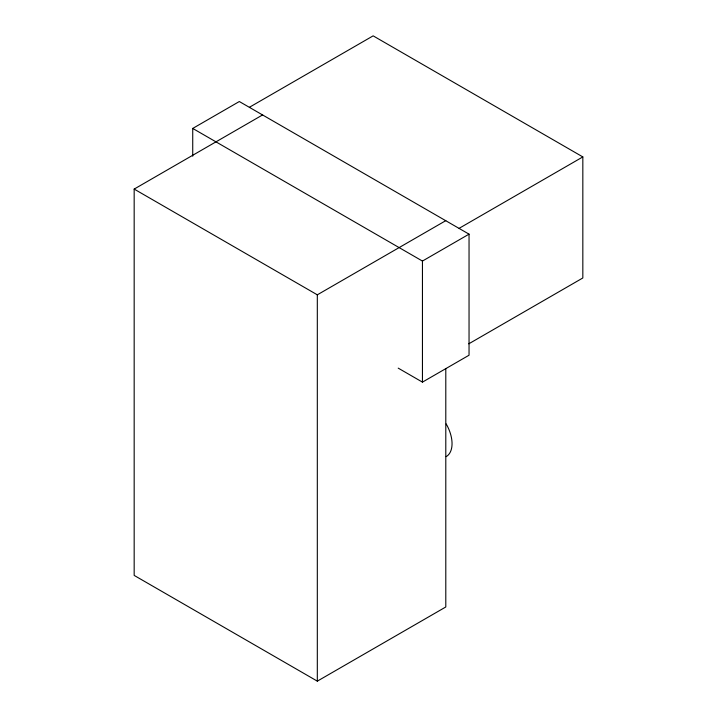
<?xml version="1.0" encoding="UTF-8"?>
<svg xmlns="http://www.w3.org/2000/svg" width="717" height="717" viewBox="0 0 717 717"><rect width="100%" height="100%" fill="white"/><g stroke="black" fill="none" stroke-linecap="round" stroke-linejoin="round"><path stroke-width="1.08" d="M192.73 156.198L192.73 128.433L239.326 101.527L469.043 234.154L469.043 355.22L422.447 382.125L398.213 368.135M249.426 107.272L373.145 35.85L582.831 156.915L582.831 277.972L468.784 343.819M445.795 368.466L445.795 606.976L317.317 681.15L134.169 575.41L134.169 189.082L262.637 114.908M134.169 189.082L317.317 294.821L445.795 220.648M459.113 228.338L582.831 156.915M192.73 128.433L422.447 261.06L469.043 234.154M422.447 261.06L422.447 382.125M317.317 294.821L317.317 681.15M446.18 423.908A28.339 16.357 60 0 1 446.18 456.621"/></g></svg>
